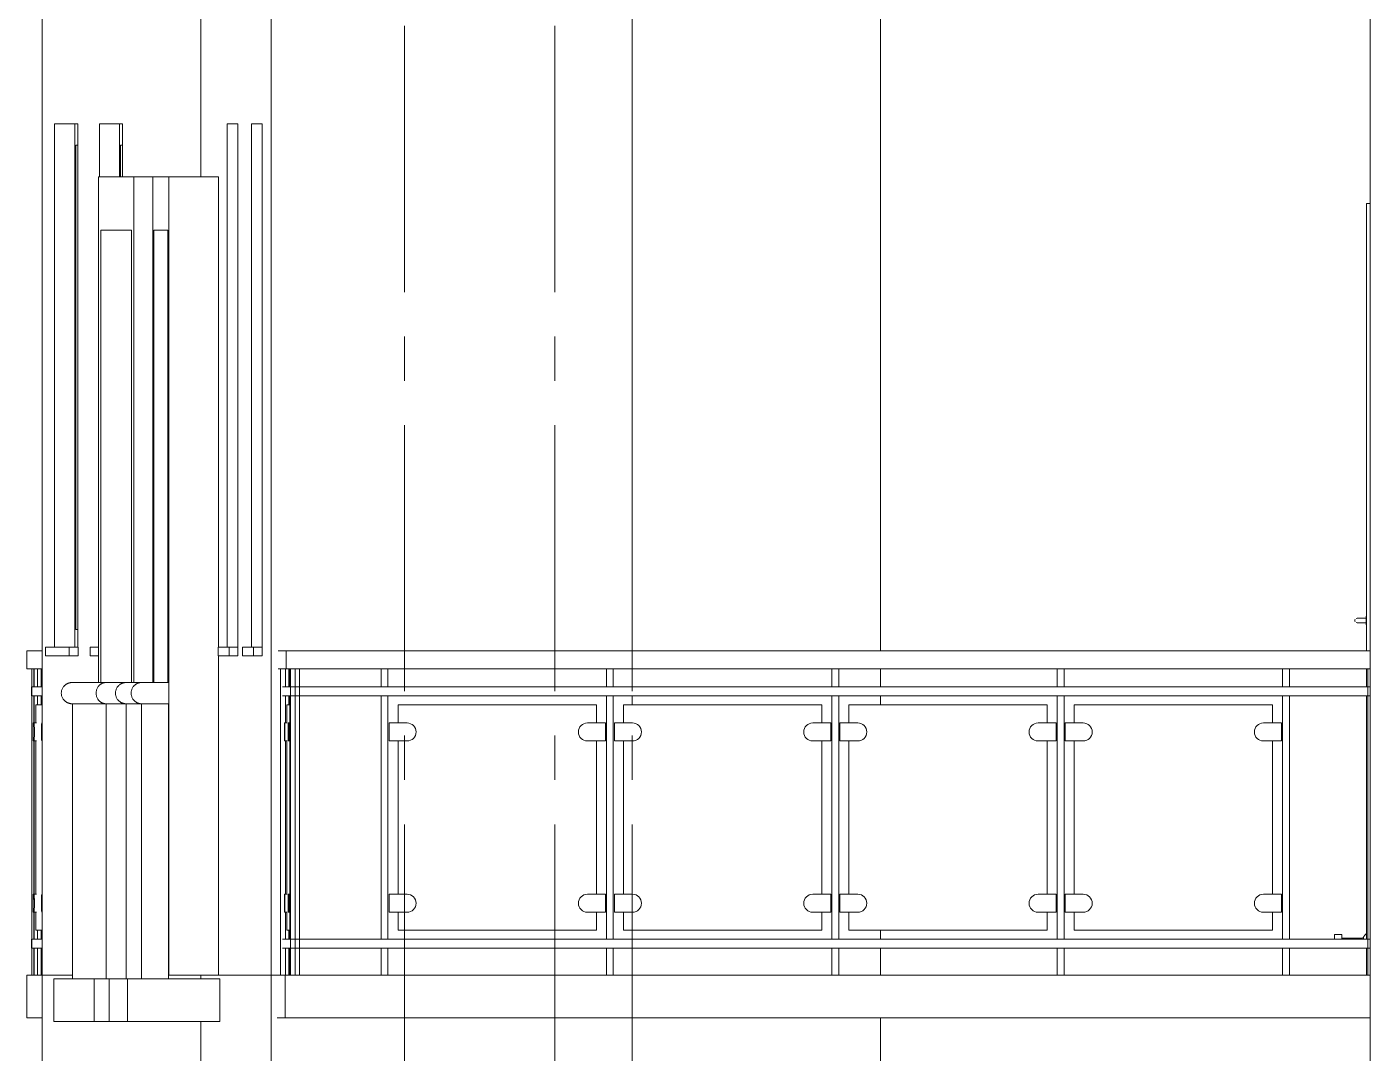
# Model space of a CAD drawing. Header units: millimetres. Extents: x 1373 to 40779, y 1939 to 6439.
# Drawn here: x 30702.4 to 31081, y 4153.8 to 4443.1 of the extents above; entities that cross this region are included whole.
import ezdxf

# ---------------------------------------------------------------- set-up
doc = ezdxf.new("R2010")
doc.units = ezdxf.units.MM
doc.linetypes.add('IMPORT-CENTER2', pattern=[112.5, 75, -12.5, 12.5, -12.5])
for name, color, linetype, lineweight in [('A-DOOR', 31, 'Continuous', 18), ('A-DOOR-FRAM', 31, 'Continuous', 18), ('A-FLOR', 192, 'Continuous', 30), ('A-FLOR-HRAL', 11, 'Continuous', 18), ('A-GLAZ', 151, 'Continuous', 18), ('A-WALL', 20, 'Continuous', 9), ('S-COLS', 52, 'Continuous', 9), ('S-GRID', 252, 'IMPORT-CENTER2', 5)]:
    doc.layers.add(name, color=color, linetype=linetype, lineweight=lineweight)

# ---------------------------------------------------------------- blocks, each defined once
blk = doc.blocks.new('STB Stütze - rechteckig - 35-70-2060877-SOL YAN GÖRÜNÜŞ')
at = {"layer": 'S-COLS'}
for p, q in [((-435, 688), (-435, 491.44)), ((-365, 688), (-365, 491.44)), ((-435, 486.36), (-435, 481.28)), ((-365, 486.36), (-365, 481.28)), ((-435, 478.74), (-435, 476.2)), ((-365, 478.74), (-365, 476.2)), ((-435, 412.7), (-435, 410.16)), ((-365, 412.7), (-365, 410.16)), ((-435, 407.62), (-435, 400)), ((-365, 407.62), (-365, 400))]:
    blk.add_line(p, q, dxfattribs=at)
blk = doc.blocks.new('STB Stütze - rechteckig - 35-70-V42-SOL YAN GÖRÜNÜŞ')
at = {"layer": 'S-COLS'}
for p, q in [((-435, 688), (-435, 491.44)), ((-365, 688), (-365, 491.44)), ((-435, 486.36), (-435, 481.28)), ((-365, 486.36), (-365, 481.28)), ((-435, 478.74), (-435, 476.2)), ((-365, 478.74), (-365, 476.2)), ((-435, 412.7), (-435, 410.16)), ((-365, 412.7), (-365, 410.16)), ((-435, 407.62), (-435, 400)), ((-365, 407.62), (-365, 400))]:
    blk.add_line(p, q, dxfattribs=at)
blk = doc.blocks.new('STB Stütze - rechteckig - 35-70-2138024-SOL YAN GÖRÜNÜŞ')
at = {"layer": 'S-COLS'}
for p, q in [((-435, 388), (-435, 191.44)), ((-365, 388), (-365, 191.44)), ((-435, 186.36), (-435, 181.28)), ((-365, 186.36), (-365, 181.28)), ((-435, 178.74), (-435, 176.2)), ((-365, 178.74), (-365, 176.2)), ((-435, 112.7), (-435, 110.16)), ((-365, 112.7), (-365, 110.16)), ((-435, 107.62), (-435, 100)), ((-365, 107.62), (-365, 100))]:
    blk.add_line(p, q, dxfattribs=at)
blk = doc.blocks.new('STB Stütze - rechteckig - 35-70-V80-SOL YAN GÖRÜNÜŞ')
at = {"layer": 'S-COLS'}
for p, q in [((-435, 388), (-435, 191.44)), ((-365, 388), (-365, 191.44)), ((-435, 186.36), (-435, 181.28)), ((-365, 186.36), (-365, 181.28)), ((-435, 178.74), (-435, 176.2)), ((-365, 178.74), (-365, 176.2)), ((-435, 112.7), (-435, 110.16)), ((-365, 112.7), (-365, 110.16)), ((-435, 107.62), (-435, 100)), ((-365, 107.62), (-365, 100))]:
    blk.add_line(p, q, dxfattribs=at)

msp = doc.modelspace()

# ---------------------------------------------------------------- linework, layer by layer
at = {"layer": 'A-DOOR'}
for p, q in [((31077.37, 4276.46), (31077.36, 4276.46)), ((31077.36, 4275.06), (31077.37, 4275.06)), ((31077.38, 4276.46), (31077.37, 4276.46)), ((31077.37, 4276.46), (31077.37, 4276.46)), ((31077.37, 4276.46), (31077.37, 4276.46)), ((31077.37, 4275.06), (31077.37, 4275.06)), ((31077.37, 4275.06), (31077.37, 4275.06)), ((31077.37, 4275.06), (31077.38, 4275.06)), ((31077.39, 4276.46), (31077.38, 4276.46)), ((31077.38, 4275.06), (31077.38, 4275.06)), ((31077.38, 4275.06), (31077.39, 4275.06)), ((31077.4, 4276.46), (31077.39, 4276.46)), ((31077.39, 4275.06), (31077.4, 4275.06)), ((31077.41, 4276.46), (31077.4, 4276.46)), ((31077.4, 4275.06), (31077.42, 4275.06)), ((31077.42, 4276.46), (31077.41, 4276.46)), ((31077.43, 4276.46), (31077.42, 4276.46)), ((31077.42, 4275.06), (31077.43, 4275.06)), ((31077.45, 4276.46), (31077.43, 4276.46)), ((31077.43, 4275.06), (31077.44, 4275.06)), ((31077.44, 4275.06), (31077.46, 4275.06)), ((31077.46, 4276.46), (31077.45, 4276.46)), ((31077.48, 4276.46), (31077.46, 4276.46)), ((31077.46, 4275.06), (31077.48, 4275.06)), ((31077.5, 4276.46), (31077.48, 4276.46)), ((31077.48, 4275.06), (31077.5, 4275.06)), ((31077.52, 4276.46), (31077.5, 4276.46)), ((31077.5, 4275.06), (31077.52, 4275.06)), ((31077.55, 4276.46), (31077.52, 4276.46)), ((31077.52, 4275.06), (31077.54, 4275.06)), ((31077.54, 4275.06), (31077.56, 4275.06)), ((31077.57, 4276.46), (31077.55, 4276.46)), ((31077.56, 4275.06), (31077.59, 4275.06)), ((31077.59, 4276.46), (31077.57, 4276.46)), ((31077.62, 4276.46), (31077.59, 4276.46)), ((31077.59, 4275.06), (31077.61, 4275.06)), ((31077.61, 4275.06), (31077.64, 4275.06)), ((31077.65, 4276.46), (31077.62, 4276.46)), ((31077.64, 4275.06), (31077.67, 4275.06)), ((31077.68, 4276.46), (31077.65, 4276.46)), ((31077.67, 4275.06), (31077.7, 4275.06)), ((31077.7, 4276.46), (31077.68, 4276.46)), ((31077.74, 4276.46), (31077.7, 4276.46)), ((31077.7, 4275.06), (31077.73, 4275.06)), ((31077.73, 4275.06), (31077.76, 4275.06)), ((31077.77, 4276.46), (31077.74, 4276.46)), ((31077.76, 4275.06), (31077.79, 4275.06)), ((31077.8, 4276.46), (31077.77, 4276.46)), ((31077.79, 4275.06), (31077.82, 4275.06)), ((31077.83, 4276.46), (31077.8, 4276.46)), ((31077.82, 4275.06), (31077.86, 4275.06)), ((31077.87, 4276.46), (31077.83, 4276.46)), ((31077.86, 4275.06), (31077.89, 4275.06)), ((31077.9, 4276.46), (31077.87, 4276.46)), ((31077.89, 4275.06), (31077.93, 4275.06)), ((31077.94, 4276.46), (31077.9, 4276.46)), ((31077.93, 4275.06), (31077.96, 4275.06)), ((31077.97, 4276.46), (31077.94, 4276.46)), ((31077.96, 4275.06), (31078, 4275.06)), ((31078.01, 4276.46), (31077.97, 4276.46)), ((31078, 4275.06), (31078.04, 4275.06)), ((31078.05, 4276.46), (31078.01, 4276.46)), ((31078.04, 4275.06), (31078.08, 4275.06)), ((31078.09, 4276.46), (31078.05, 4276.46)), ((31078.08, 4275.06), (31078.12, 4275.06)), ((31078.13, 4276.46), (31078.09, 4276.46)), ((31078.12, 4275.06), (31078.16, 4275.06)), ((31078.17, 4276.46), (31078.13, 4276.46)), ((31078.16, 4275.06), (31078.19, 4275.06)), ((31078.2, 4276.46), (31078.17, 4276.46)), ((31078.19, 4275.06), (31078.23, 4275.06)), ((31078.24, 4276.46), (31078.2, 4276.46)), ((31078.23, 4275.06), (31078.27, 4275.06)), ((31078.28, 4276.46), (31078.24, 4276.46)), ((31078.27, 4275.06), (31078.31, 4275.06)), ((31078.32, 4276.46), (31078.28, 4276.46)), ((31078.31, 4275.06), (31078.35, 4275.06)), ((31078.36, 4276.46), (31078.32, 4276.46)), ((31078.35, 4275.06), (31078.36, 4275.06)), ((31079.86, 4276.46), (31078.36, 4276.46)), ((31078.36, 4275.06), (31079.86, 4275.06)), ((31079.86, 4276.98), (31079.86, 4275.76)), ((31079.86, 4275.76), (31079.86, 4274.54)), ((31072.96, 4187.26), (31070.96, 4187.26)), ((31070.96, 4185.94), (31070.96, 4187.26)), ((31072.96, 4185.94), (31072.96, 4187.26)), ((31079.09, 4186.49), (31079.1, 4186.51)), ((31079.1, 4186.51), (31079.11, 4186.53)), ((31079.11, 4186.53), (31079.12, 4186.55)), ((31079.12, 4186.55), (31079.13, 4186.56)), ((31079.13, 4186.57), (31079.17, 4186.64)), ((31079.13, 4186.56), (31079.13, 4186.57)), ((31079.13, 4186.57), (31079.13, 4185.93)), ((31079.17, 4186.64), (31079.2, 4186.71)), ((31079.2, 4186.71), (31079.24, 4186.78)), ((31079.24, 4186.78), (31079.29, 4186.85)), ((31079.29, 4186.85), (31079.33, 4186.91)), ((31079.33, 4186.91), (31079.38, 4186.98)), ((31079.38, 4186.98), (31079.43, 4187.04)), ((31079.43, 4187.04), (31079.48, 4187.1)), ((31079.48, 4187.1), (31079.53, 4187.16)), ((31079.53, 4187.16), (31079.59, 4187.21)), ((31079.59, 4187.21), (31079.65, 4187.27)), ((31079.65, 4187.27), (31079.71, 4187.32)), ((31079.71, 4187.32), (31079.78, 4187.37)), ((31079.78, 4187.37), (31079.84, 4187.41)), ((31079.84, 4187.41), (31079.91, 4187.46)), ((31079.91, 4187.46), (31079.98, 4187.5)), ((31078.72, 4186.26), (31072.96, 4186.26)), ((31078.72, 4186.26), (31078.74, 4186.26)), ((31078.72, 4186), (31078.72, 4186.26)), ((31078.74, 4186.26), (31078.76, 4186.27)), ((31078.76, 4186.27), (31078.78, 4186.27)), ((31078.78, 4186.27), (31078.8, 4186.28)), ((31078.8, 4186.28), (31078.82, 4186.28)), ((31078.82, 4186.28), (31078.84, 4186.29)), ((31078.84, 4186.29), (31078.86, 4186.3)), ((31078.86, 4186.3), (31078.88, 4186.3)), ((31078.88, 4186.3), (31078.89, 4186.31)), ((31078.89, 4186.31), (31078.91, 4186.32)), ((31078.91, 4186.32), (31078.93, 4186.33)), ((31078.93, 4186.33), (31078.95, 4186.34)), ((31078.95, 4186.34), (31078.97, 4186.36)), ((31078.97, 4186.36), (31078.98, 4186.37)), ((31078.98, 4186.37), (31079, 4186.38)), ((31079, 4186.38), (31079.01, 4186.4)), ((31079.01, 4186.4), (31079.03, 4186.41)), ((31079.03, 4186.41), (31079.04, 4186.43)), ((31079.04, 4186.43), (31079.06, 4186.44)), ((31079.06, 4186.44), (31079.07, 4186.46)), ((31079.07, 4186.46), (31079.08, 4186.47)), ((31079.08, 4186.47), (31079.09, 4186.49))]:
    msp.add_line(p, q, dxfattribs=at)
for start, end in [(150, 180), (180, 210), (75, 120), (240, 285)]:
    msp.add_arc((31077.36, 4275.76), 0.7, start, end, dxfattribs=at)
at = {"layer": 'A-DOOR-FRAM'}
for p, q in [((31079.96, 4267.2), (31079.96, 4393.26)), ((31080.96, 4393.26), (31079.96, 4393.26)), ((31079.96, 4257.04), (31079.96, 4262.12)), ((31079.96, 4185.92), (31079.96, 4254.5)), ((31079.96, 4175.76), (31079.96, 4183.38))]:
    msp.add_line(p, q, dxfattribs=at)
at = {"layer": 'A-FLOR', "color": 1, "lineweight": 20}
for p, q in [((30702.44, 4175.76), (30706.72, 4175.76)), ((30702.44, 4175.76), (30702.44, 4163.76)), ((30772.99, 4175.76), (31080.96, 4175.76)), ((30775.21, 4175.76), (30775.21, 4163.76)), ((30706.72, 4163.76), (30702.44, 4163.76)), ((31080.96, 4163.76), (30772.99, 4163.76))]:
    msp.add_line(p, q, dxfattribs=at)
at = {"layer": 'A-FLOR-HRAL'}
for p, q in [((30702.44, 4267.2), (30706.72, 4267.2)), ((30702.44, 4267.2), (30702.44, 4262.12)), ((30773.24, 4267.2), (30775.51, 4267.2)), ((30775.51, 4262.12), (30775.51, 4267.2)), ((30775.51, 4267.2), (31080.96, 4267.2)), ((30702.44, 4262.12), (30706.72, 4262.12)), ((30703.82, 4262.12), (30703.82, 4175.76)), ((30704.44, 4257.04), (30704.44, 4262.12)), ((30704.52, 4262.12), (30704.52, 4257.04)), ((30706.43, 4257.04), (30706.43, 4262.12)), ((30773.24, 4262.12), (30775.51, 4262.12)), ((30773.94, 4175.76), (30773.94, 4262.12)), ((30775.3, 4262.12), (30775.3, 4257.04)), ((30775.33, 4257.04), (30775.33, 4262.12)), ((30775.51, 4262.12), (31080.96, 4262.12)), ((30776.54, 4262.12), (30776.54, 4257.04)), ((30776.58, 4257.04), (30776.58, 4262.12)), ((30776.73, 4175.76), (30776.73, 4262.12)), ((30778.02, 4175.76), (30778.02, 4262.12)), ((30779.27, 4262.12), (30779.27, 4175.76)), ((30802.3, 4262.12), (30802.3, 4257.04)), ((30804.2, 4257.04), (30804.2, 4262.12)), ((30865.8, 4262.12), (30865.8, 4257.04)), ((30867.7, 4257.04), (30867.7, 4262.12)), ((30929.3, 4262.12), (30929.3, 4257.04)), ((30931.2, 4257.04), (30931.2, 4262.12)), ((30992.8, 4262.12), (30992.8, 4257.04)), ((30994.7, 4257.04), (30994.7, 4262.12)), ((31056.3, 4262.12), (31056.3, 4257.04)), ((31058.2, 4257.04), (31058.2, 4262.12)), ((31080.28, 4175.76), (31080.28, 4262.12)), ((30703.76, 4257.04), (30706.72, 4257.04)), ((30703.76, 4257.04), (30703.76, 4254.5)), ((30774.51, 4257.04), (30776.73, 4257.04)), ((30776.75, 4254.5), (30776.75, 4257.04)), ((30776.75, 4257.04), (31080.96, 4257.04)), ((30703.76, 4254.5), (30706.72, 4254.5)), ((30704.44, 4246.88), (30704.44, 4254.5)), ((30704.52, 4254.5), (30704.52, 4246.88)), ((30706.72, 4251.96), (30704.97, 4251.96)), ((30704.97, 4251.96), (30704.97, 4246.88)), ((30706.43, 4251.96), (30706.43, 4254.5)), ((30774.51, 4254.5), (30776.73, 4254.5)), ((30775.3, 4254.5), (30775.3, 4246.88)), ((30775.33, 4246.88), (30775.33, 4254.5)), ((30775.71, 4251.96), (30776.54, 4251.96)), ((30775.71, 4246.88), (30775.71, 4251.96)), ((30776.54, 4254.5), (30776.54, 4185.92)), ((30776.58, 4185.92), (30776.58, 4254.5)), ((30776.75, 4254.5), (31080.96, 4254.5)), ((30802.3, 4254.5), (30802.3, 4185.92)), ((30804.2, 4185.92), (30804.2, 4254.5)), ((30807.06, 4251.96), (30862.94, 4251.96)), ((30807.06, 4246.88), (30807.06, 4251.96)), ((30862.94, 4251.96), (30862.94, 4246.88)), ((30865.8, 4254.5), (30865.8, 4185.92)), ((30867.7, 4185.92), (30867.7, 4254.5)), ((30870.56, 4251.96), (30926.44, 4251.96)), ((30870.56, 4246.88), (30870.56, 4251.96)), ((30926.44, 4251.96), (30926.44, 4246.88)), ((30929.3, 4254.5), (30929.3, 4185.92)), ((30931.2, 4185.92), (30931.2, 4254.5)), ((30934.06, 4251.96), (30989.94, 4251.96)), ((30934.06, 4246.88), (30934.06, 4251.96)), ((30989.94, 4251.96), (30989.94, 4246.88)), ((30992.8, 4254.5), (30992.8, 4185.92)), ((30994.7, 4185.92), (30994.7, 4254.5)), ((30997.56, 4251.96), (31053.44, 4251.96)), ((30997.56, 4246.88), (30997.56, 4251.96)), ((31053.44, 4251.96), (31053.44, 4246.88)), ((31056.3, 4254.5), (31056.3, 4185.92)), ((31058.2, 4185.92), (31058.2, 4254.5)), ((30704.44, 4246.88), (30704.22, 4246.88)), ((30704.22, 4246.88), (30704.22, 4241.8)), ((30705.19, 4246.88), (30704.44, 4246.88)), ((30704.52, 4246.14), (30704.52, 4245.78)), ((30775.02, 4241.8), (30775.02, 4246.88)), ((30775.02, 4246.88), (30775.12, 4246.88)), ((30775.12, 4246.88), (30775.81, 4246.88)), ((30776.12, 4246.88), (30776.22, 4246.88)), ((30776.22, 4246.88), (30776.22, 4241.8)), ((30776.54, 4246.88), (30776.22, 4246.88)), ((30804.52, 4241.8), (30804.52, 4246.88)), ((30804.52, 4246.88), (30809.6, 4246.88)), ((30860.4, 4246.88), (30865.48, 4246.88)), ((30865.48, 4246.88), (30865.48, 4241.8)), ((30868.02, 4241.8), (30868.02, 4246.88)), ((30868.02, 4246.88), (30873.1, 4246.88)), ((30923.9, 4246.88), (30928.98, 4246.88)), ((30928.98, 4246.88), (30928.98, 4241.8)), ((30931.52, 4241.8), (30931.52, 4246.88)), ((30931.52, 4246.88), (30936.6, 4246.88)), ((30987.4, 4246.88), (30992.48, 4246.88)), ((30992.48, 4246.88), (30992.48, 4241.8)), ((30995.02, 4241.8), (30995.02, 4246.88)), ((30995.02, 4246.88), (31000.1, 4246.88)), ((31050.9, 4246.88), (31055.98, 4246.88)), ((31055.98, 4246.88), (31055.98, 4241.8)), ((30704.22, 4241.8), (30704.44, 4241.8)), ((30704.44, 4198.62), (30704.44, 4241.8)), ((30704.44, 4241.8), (30705.19, 4241.8)), ((30704.52, 4241.8), (30704.52, 4198.62)), ((30704.97, 4241.8), (30704.97, 4198.62)), ((30775.12, 4241.8), (30775.02, 4241.8)), ((30775.81, 4241.8), (30775.12, 4241.8)), ((30775.3, 4241.81), (30775.3, 4198.62)), ((30775.33, 4198.62), (30775.33, 4241.81)), ((30775.71, 4198.62), (30775.71, 4241.8)), ((30776.22, 4241.8), (30776.12, 4241.8)), ((30776.54, 4241.8), (30776.22, 4241.8)), ((30809.6, 4241.8), (30804.52, 4241.8)), ((30807.06, 4198.62), (30807.06, 4241.8)), ((30865.48, 4241.8), (30860.4, 4241.8)), ((30862.94, 4241.8), (30862.94, 4198.62)), ((30873.1, 4241.8), (30868.02, 4241.8)), ((30870.56, 4198.62), (30870.56, 4241.8)), ((30928.98, 4241.8), (30923.9, 4241.8)), ((30926.44, 4241.8), (30926.44, 4198.62)), ((30936.6, 4241.8), (30931.52, 4241.8)), ((30934.06, 4198.62), (30934.06, 4241.8)), ((30992.48, 4241.8), (30987.4, 4241.8)), ((30989.94, 4241.8), (30989.94, 4198.62)), ((31000.1, 4241.8), (30995.02, 4241.8)), ((30997.56, 4198.62), (30997.56, 4241.8)), ((31055.98, 4241.8), (31050.9, 4241.8)), ((31053.44, 4241.8), (31053.44, 4198.62)), ((30704.44, 4198.62), (30704.22, 4198.62)), ((30704.22, 4198.62), (30704.22, 4193.54)), ((30705.19, 4198.62), (30704.44, 4198.62)), ((30704.52, 4197.88), (30704.52, 4197.16)), ((30775.02, 4193.54), (30775.02, 4198.62)), ((30775.02, 4198.62), (30775.12, 4198.62)), ((30775.12, 4198.62), (30775.81, 4198.62)), ((30776.12, 4198.62), (30776.22, 4198.62)), ((30776.22, 4198.62), (30776.22, 4193.54)), ((30776.54, 4198.62), (30776.22, 4198.62)), ((30804.52, 4193.54), (30804.52, 4198.62)), ((30804.52, 4198.62), (30809.6, 4198.62)), ((30860.4, 4198.62), (30865.48, 4198.62)), ((30865.48, 4198.62), (30865.48, 4193.54)), ((30868.02, 4193.54), (30868.02, 4198.62)), ((30868.02, 4198.62), (30873.1, 4198.62)), ((30923.9, 4198.62), (30928.98, 4198.62)), ((30928.98, 4198.62), (30928.98, 4193.54)), ((30931.52, 4193.54), (30931.52, 4198.62)), ((30931.52, 4198.62), (30936.6, 4198.62)), ((30987.4, 4198.62), (30992.48, 4198.62)), ((30992.48, 4198.62), (30992.48, 4193.54)), ((30995.02, 4193.54), (30995.02, 4198.62)), ((30995.02, 4198.62), (31000.1, 4198.62)), ((31050.9, 4198.62), (31055.98, 4198.62)), ((31055.98, 4198.62), (31055.98, 4193.54)), ((30704.52, 4194.7), (30704.52, 4194.28)), ((30704.22, 4193.54), (30704.44, 4193.54)), ((30704.44, 4185.92), (30704.44, 4193.54)), ((30704.44, 4193.54), (30705.19, 4193.54)), ((30704.52, 4193.54), (30704.52, 4185.92)), ((30704.97, 4193.54), (30704.97, 4188.46)), ((30775.12, 4193.54), (30775.02, 4193.54)), ((30775.81, 4193.54), (30775.12, 4193.54)), ((30775.3, 4193.55), (30775.3, 4185.92)), ((30775.33, 4185.92), (30775.33, 4193.55)), ((30775.71, 4188.46), (30775.71, 4193.54)), ((30776.22, 4193.54), (30776.12, 4193.54)), ((30776.54, 4193.54), (30776.22, 4193.54)), ((30809.6, 4193.54), (30804.52, 4193.54)), ((30807.06, 4188.46), (30807.06, 4193.54)), ((30865.48, 4193.54), (30860.4, 4193.54)), ((30862.94, 4193.54), (30862.94, 4188.46)), ((30873.1, 4193.54), (30868.02, 4193.54)), ((30870.56, 4188.46), (30870.56, 4193.54)), ((30928.98, 4193.54), (30923.9, 4193.54)), ((30926.44, 4193.54), (30926.44, 4188.46)), ((30936.6, 4193.54), (30931.52, 4193.54)), ((30934.06, 4188.46), (30934.06, 4193.54)), ((30992.48, 4193.54), (30987.4, 4193.54)), ((30989.94, 4193.54), (30989.94, 4188.46)), ((31000.1, 4193.54), (30995.02, 4193.54)), ((30997.56, 4188.46), (30997.56, 4193.54)), ((31055.98, 4193.54), (31050.9, 4193.54)), ((31053.44, 4193.54), (31053.44, 4188.46)), ((30704.97, 4188.46), (30706.72, 4188.46)), ((30706.43, 4185.92), (30706.43, 4188.46)), ((30776.54, 4188.46), (30775.71, 4188.46)), ((30862.94, 4188.46), (30807.06, 4188.46)), ((30926.44, 4188.46), (30870.56, 4188.46)), ((30989.94, 4188.46), (30934.06, 4188.46)), ((31053.44, 4188.46), (30997.56, 4188.46)), ((30703.76, 4185.92), (30706.72, 4185.92)), ((30703.76, 4185.92), (30703.76, 4183.38)), ((30703.76, 4183.38), (30706.72, 4183.38)), ((30704.44, 4175.76), (30704.44, 4183.38)), ((30704.52, 4183.38), (30704.52, 4175.76)), ((30706.43, 4175.76), (30706.43, 4183.38)), ((30774.51, 4185.92), (30776.75, 4185.92)), ((30774.51, 4183.38), (30776.74, 4183.38)), ((30775.3, 4183.38), (30775.3, 4175.76)), ((30775.33, 4175.76), (30775.33, 4183.38)), ((30776.54, 4183.38), (30776.54, 4175.76)), ((30776.58, 4175.76), (30776.58, 4183.38)), ((30776.75, 4183.38), (30776.75, 4185.92)), ((30776.75, 4185.92), (31080.96, 4185.92)), ((30776.75, 4183.38), (31080.96, 4183.38)), ((30802.3, 4183.38), (30802.3, 4175.76)), ((30804.2, 4175.76), (30804.2, 4183.38)), ((30865.8, 4183.38), (30865.8, 4175.76)), ((30867.7, 4175.76), (30867.7, 4183.38)), ((30929.3, 4183.38), (30929.3, 4175.76)), ((30931.2, 4175.76), (30931.2, 4183.38)), ((30992.8, 4183.38), (30992.8, 4175.76)), ((30994.7, 4175.76), (30994.7, 4183.38)), ((31056.3, 4183.38), (31056.3, 4175.76)), ((31058.2, 4175.76), (31058.2, 4183.38))]:
    msp.add_line(p, q, dxfattribs=at)
at = {"layer": 'A-FLOR-HRAL', "linetype": 'Continuous'}
for p, q in [((30704.48, 4257.04), (30704.48, 4259.57)), ((30705.48, 4257.04), (30705.48, 4262.12)), ((30775.31, 4257.04), (30775.31, 4259.55)), ((30776.29, 4257.04), (30776.29, 4262.12)), ((30705.48, 4251.96), (30705.48, 4254.5)), ((30776.29, 4251.96), (30776.29, 4254.5)), ((30775.31, 4246.88), (30775.31, 4250.16)), ((30704.48, 4242.07), (30704.48, 4242.07)), ((30705.48, 4185.92), (30705.48, 4188.46)), ((30775.31, 4185.92), (30775.31, 4189.68)), ((30776.29, 4185.92), (30776.29, 4188.46)), ((30776.56, 4185.92), (30776.56, 4187.16)), ((30705.48, 4175.76), (30705.48, 4183.38)), ((30776.29, 4175.76), (30776.29, 4183.38)), ((30776.56, 4175.76), (30776.56, 4179.49))]:
    msp.add_line(p, q, dxfattribs=at)
at = {"layer": 'A-FLOR-HRAL'}
for centre, start, end in [((30809.6, 4244.34), 270, 90), ((30860.4, 4244.34), 90, 270), ((30873.1, 4244.34), 270, 90), ((30923.9, 4244.34), 90, 270), ((30936.6, 4244.34), 270, 90), ((30987.4, 4244.34), 90, 270), ((31000.1, 4244.34), 270, 90), ((31050.9, 4244.34), 90, 270), ((30809.6, 4196.08), 270, 90), ((30860.4, 4196.08), 90, 270), ((30873.1, 4196.08), 270, 90), ((30923.9, 4196.08), 90, 270), ((30936.6, 4196.08), 270, 90), ((30987.4, 4196.08), 90, 270), ((31000.1, 4196.08), 270, 90), ((31050.9, 4196.08), 90, 270)]:
    msp.add_arc(centre, 2.54, start, end, dxfattribs=at)
for centre, ratio, start_param, end_param in [((30704.44, 4244.34), 0.043477, 3.141593, 6.283185), ((30706.65, 4244.34), 0.043477, 0, 3.141593), ((30775.12, 4244.34), 0.019667, 3.141593, 6.283185), ((30776.12, 4244.34), 0.019667, 0, 3.141593), ((30704.44, 4196.08), 0.043477, 3.141593, 6.283185), ((30706.65, 4196.08), 0.043477, 0, 3.141593), ((30775.12, 4196.08), 0.019667, 3.141593, 6.283185), ((30776.12, 4196.08), 0.019667, 0, 3.141593)]:
    msp.add_ellipse(centre, major_axis=(0, 2.54), ratio=ratio, start_param=start_param, end_param=end_param, dxfattribs=at)
at = {"layer": 'A-GLAZ'}
for p, q in [((30715.96, 4415.76), (30715.96, 4268.26)), ((30728.57, 4415.76), (30728.57, 4400.76)), ((30716.22, 4273.26), (30716.22, 4409.76)), ((30716.22, 4409.76), (30716.79, 4409.76)), ((30728.83, 4400.76), (30728.83, 4409.76)), ((30728.83, 4409.76), (30729.4, 4409.76)), ((30732.59, 4400.76), (30722.59, 4400.76)), ((30722.59, 4400.76), (30722.59, 4258.29)), ((30732.59, 4258.29), (30732.59, 4400.76)), ((30737.92, 4400.76), (30732.59, 4400.76)), ((30742.44, 4400.76), (30737.92, 4400.76)), ((30737.92, 4400.76), (30737.92, 4258.29)), ((30742.44, 4175.76), (30742.44, 4400.76)), ((30756.44, 4400.76), (30742.44, 4400.76)), ((30756.44, 4400.76), (30756.44, 4268.26)), ((30723.24, 4258.29), (30723.24, 4385.76)), ((30723.24, 4385.76), (30731.93, 4385.76)), ((30731.93, 4385.76), (30731.93, 4258.29)), ((30738.21, 4258.27), (30738.21, 4385.76)), ((30738.21, 4385.76), (30742.15, 4385.76)), ((30742.15, 4385.76), (30742.15, 4258.29)), ((30716.79, 4273.26), (30716.22, 4273.26)), ((30707.66, 4268.26), (30714.4, 4268.26)), ((30707.66, 4265.76), (30707.66, 4268.26)), ((30714.4, 4268.26), (30716.9, 4268.26)), ((30714.4, 4268.26), (30714.4, 4265.76)), ((30716.9, 4268.26), (30716.9, 4265.76)), ((30720.27, 4268.26), (30722.59, 4268.26)), ((30720.27, 4265.76), (30720.27, 4268.26)), ((30756.35, 4268.26), (30759.4, 4268.26)), ((30756.35, 4265.76), (30756.35, 4268.26)), ((30759.4, 4268.26), (30761.9, 4268.26)), ((30759.4, 4268.26), (30759.4, 4265.76)), ((30761.9, 4268.26), (30761.9, 4265.76)), ((30763.23, 4268.26), (30766.28, 4268.26)), ((30763.23, 4265.76), (30763.23, 4268.26)), ((30766.28, 4268.26), (30768.78, 4268.26)), ((30766.28, 4268.26), (30766.28, 4265.76)), ((30768.78, 4268.26), (30768.78, 4265.76)), ((30714.4, 4265.76), (30707.66, 4265.76)), ((30716.9, 4265.76), (30714.4, 4265.76)), ((30722.59, 4265.76), (30720.27, 4265.76)), ((30759.4, 4265.76), (30756.35, 4265.76)), ((30756.44, 4265.76), (30756.44, 4175.76)), ((30761.9, 4265.76), (30759.4, 4265.76)), ((30766.28, 4265.76), (30763.23, 4265.76)), ((30768.78, 4265.76), (30766.28, 4265.76)), ((30724.79, 4258.29), (30715.26, 4258.29)), ((30715.38, 4258.29), (30715.26, 4258.29)), ((30730.46, 4258.29), (30724.79, 4258.29)), ((30734.77, 4258.29), (30730.46, 4258.29)), ((30742.44, 4258.29), (30734.77, 4258.29)), ((30715.26, 4252.39), (30715.26, 4174.76)), ((30715.26, 4252.29), (30724.79, 4252.29)), ((30715.26, 4252.29), (30715.38, 4252.29)), ((30724.79, 4252.4), (30724.79, 4174.76)), ((30724.79, 4252.29), (30730.46, 4252.29)), ((30730.46, 4252.29), (30734.77, 4252.29)), ((30730.46, 4252.29), (30730.46, 4174.76)), ((30734.77, 4252.4), (30734.77, 4174.76)), ((30734.77, 4252.29), (30742.44, 4252.29)), ((30742.33, 4252.33), (30742.33, 4174.76)), ((30742.44, 4175.76), (30756.44, 4175.76)), ((30710.03, 4174.76), (30721.44, 4174.76)), ((30710.03, 4162.76), (30710.03, 4174.76)), ((30721.44, 4174.76), (30725.66, 4174.76)), ((30721.44, 4162.76), (30721.44, 4174.76)), ((30725.66, 4174.76), (30730.83, 4174.76)), ((30725.66, 4162.76), (30725.66, 4174.76)), ((30730.83, 4174.76), (30756.82, 4174.76)), ((30730.83, 4162.76), (30730.83, 4174.76)), ((30756.82, 4162.76), (30756.82, 4174.76)), ((30721.44, 4162.76), (30710.03, 4162.76)), ((30725.66, 4162.76), (30721.44, 4162.76)), ((30730.83, 4162.76), (30725.66, 4162.76)), ((30756.82, 4162.76), (30730.83, 4162.76))]:
    msp.add_line(p, q, dxfattribs=at)
for points, knots in [([(30715.26, 4258.29), (30715.19, 4258.29), (30715.06, 4258.29), (30714.85, 4258.27), (30714.65, 4258.23), (30714.45, 4258.19), (30714.25, 4258.13), (30714.06, 4258.06), (30713.88, 4257.98), (30713.7, 4257.89), (30713.52, 4257.79), (30713.3, 4257.63), (30713.09, 4257.46), (30712.91, 4257.27), (30712.73, 4257.07), (30712.54, 4256.79), (30712.36, 4256.44), (30712.19, 4255.94), (30712.13, 4255.55), (30712.13, 4255.29)], [0.5, 0.5, 0.5, 0.5, 0.5208333, 0.5416667, 0.5625, 0.5833333, 0.6041667, 0.625, 0.6458333, 0.6666667, 0.6875, 0.7083333, 0.75, 0.7708333, 0.7916667, 0.8333333, 0.875, 0.9166667, 1, 1, 1, 1]), ([(30712.13, 4255.29), (30712.13, 4255.03), (30712.19, 4254.64), (30712.36, 4254.14), (30712.54, 4253.79), (30712.73, 4253.51), (30712.91, 4253.31), (30713.09, 4253.12), (30713.35, 4252.9), (30713.64, 4252.72), (30713.88, 4252.6), (30714.06, 4252.52), (30714.25, 4252.45), (30714.45, 4252.39), (30714.65, 4252.35), (30714.85, 4252.31), (30715.06, 4252.29), (30715.19, 4252.29), (30715.26, 4252.29)], [0, 0, 0, 0, 0.0833333, 0.125, 0.1666667, 0.2083333, 0.2291667, 0.25, 0.2916667, 0.3333333, 0.3541667, 0.375, 0.3958333, 0.4166667, 0.4375, 0.4583333, 0.4791667, 0.5, 0.5, 0.5, 0.5]), ([(30724.79, 4258.29), (30724.73, 4258.29), (30724.6, 4258.29), (30724.41, 4258.27), (30724.23, 4258.23), (30724.05, 4258.19), (30723.87, 4258.13), (30723.69, 4258.06), (30723.52, 4257.98), (30723.35, 4257.89), (30723.2, 4257.79), (30722.99, 4257.63), (30722.8, 4257.46), (30722.63, 4257.27), (30722.47, 4257.07), (30722.3, 4256.79), (30722.13, 4256.44), (30721.97, 4255.94), (30721.92, 4255.55), (30721.92, 4255.29)], [0.5, 0.5, 0.5, 0.5, 0.5208333, 0.5416667, 0.5625, 0.5833333, 0.6041667, 0.625, 0.6458333, 0.6666667, 0.6875, 0.7083333, 0.75, 0.7708333, 0.7916667, 0.8333333, 0.875, 0.9166667, 1, 1, 1, 1]), ([(30721.92, 4255.29), (30721.92, 4255.03), (30721.97, 4254.64), (30722.13, 4254.14), (30722.3, 4253.79), (30722.47, 4253.51), (30722.63, 4253.31), (30722.8, 4253.12), (30723.04, 4252.9), (30723.3, 4252.72), (30723.52, 4252.6), (30723.69, 4252.52), (30723.87, 4252.45), (30724.05, 4252.39), (30724.23, 4252.35), (30724.41, 4252.31), (30724.6, 4252.29), (30724.73, 4252.29), (30724.79, 4252.29)], [0, 0, 0, 0, 0.0833333, 0.125, 0.1666667, 0.2083333, 0.2291667, 0.25, 0.2916667, 0.3333333, 0.3541667, 0.375, 0.3958333, 0.4166667, 0.4375, 0.4583333, 0.4791667, 0.5, 0.5, 0.5, 0.5]), ([(30730.46, 4258.29), (30730.39, 4258.29), (30730.26, 4258.29), (30730.06, 4258.27), (30729.86, 4258.23), (30729.67, 4258.19), (30729.47, 4258.13), (30729.29, 4258.06), (30729.1, 4257.98), (30728.93, 4257.89), (30728.76, 4257.79), (30728.54, 4257.63), (30728.34, 4257.46), (30728.16, 4257.27), (30727.99, 4257.07), (30727.8, 4256.79), (30727.62, 4256.44), (30727.45, 4255.94), (30727.4, 4255.55), (30727.4, 4255.29)], [0.5, 0.5, 0.5, 0.5, 0.5208333, 0.5416667, 0.5625, 0.5833333, 0.6041667, 0.625, 0.6458333, 0.6666667, 0.6875, 0.7083333, 0.75, 0.7708333, 0.7916667, 0.8333333, 0.875, 0.9166667, 1, 1, 1, 1]), ([(30727.4, 4255.29), (30727.4, 4255.03), (30727.45, 4254.64), (30727.62, 4254.14), (30727.8, 4253.79), (30727.99, 4253.51), (30728.16, 4253.31), (30728.34, 4253.12), (30728.59, 4252.9), (30728.87, 4252.72), (30729.1, 4252.6), (30729.29, 4252.52), (30729.47, 4252.45), (30729.67, 4252.39), (30729.86, 4252.35), (30730.06, 4252.31), (30730.26, 4252.29), (30730.39, 4252.29), (30730.46, 4252.29)], [0, 0, 0, 0, 0.0833333, 0.125, 0.1666667, 0.2083333, 0.2291667, 0.25, 0.2916667, 0.3333333, 0.3541667, 0.375, 0.3958333, 0.4166667, 0.4375, 0.4583333, 0.4791667, 0.5, 0.5, 0.5, 0.5]), ([(30734.77, 4258.29), (30734.7, 4258.29), (30734.58, 4258.29), (30734.38, 4258.27), (30734.19, 4258.23), (30734.01, 4258.19), (30733.82, 4258.13), (30733.64, 4258.06), (30733.47, 4257.98), (30733.3, 4257.89), (30733.13, 4257.79), (30732.92, 4257.63), (30732.73, 4257.46), (30732.56, 4257.27), (30732.39, 4257.07), (30732.21, 4256.79), (30732.04, 4256.44), (30731.88, 4255.94), (30731.83, 4255.55), (30731.83, 4255.29)], [0.5, 0.5, 0.5, 0.5, 0.5208333, 0.5416667, 0.5625, 0.5833333, 0.6041667, 0.625, 0.6458333, 0.6666667, 0.6875, 0.7083333, 0.75, 0.7708333, 0.7916667, 0.8333333, 0.875, 0.9166667, 1, 1, 1, 1]), ([(30731.83, 4255.29), (30731.83, 4255.03), (30731.88, 4254.64), (30732.04, 4254.14), (30732.21, 4253.79), (30732.39, 4253.51), (30732.56, 4253.31), (30732.73, 4253.12), (30732.97, 4252.9), (30733.24, 4252.72), (30733.47, 4252.6), (30733.64, 4252.52), (30733.82, 4252.45), (30734.01, 4252.39), (30734.19, 4252.35), (30734.38, 4252.31), (30734.58, 4252.29), (30734.7, 4252.29), (30734.77, 4252.29)], [0, 0, 0, 0, 0.0833333, 0.125, 0.1666667, 0.2083333, 0.2291667, 0.25, 0.2916667, 0.3333333, 0.3541667, 0.375, 0.3958333, 0.4166667, 0.4375, 0.4583333, 0.4791667, 0.5, 0.5, 0.5, 0.5])]:
    msp.add_open_spline(points, degree=3, knots=knots, dxfattribs=at)
at = {"layer": 'A-WALL'}
for p, q in [((30706.72, 3875.76), (30706.72, 5063.76)), ((30771.29, 5063.76), (30771.29, 3875.76)), ((31080.96, 3875.76), (31080.96, 5063.76)), ((30751.44, 4462.76), (30751.44, 4400.76)), ((30710.27, 4415.76), (30716.79, 4415.76)), ((30710.27, 4268.26), (30710.27, 4415.76)), ((30716.79, 4415.76), (30716.79, 4268.26)), ((30722.88, 4415.76), (30729.4, 4415.76)), ((30722.88, 4400.76), (30722.88, 4415.76)), ((30729.4, 4415.76), (30729.4, 4400.76)), ((30758.9, 4415.76), (30761.85, 4415.76)), ((30758.9, 4268.26), (30758.9, 4415.76)), ((30761.85, 4415.76), (30761.85, 4268.26)), ((30765.78, 4415.76), (30768.73, 4415.76)), ((30765.78, 4268.26), (30765.78, 4415.76)), ((30768.73, 4415.76), (30768.73, 4268.26)), ((30706.72, 4175.76), (30715.26, 4175.76)), ((30751.44, 4175.76), (30751.44, 4174.76)), ((30756.44, 4175.76), (30772.99, 4175.76)), ((30751.44, 4162.76), (30751.44, 4100.76))]:
    msp.add_line(p, q, dxfattribs=at)
at = {"layer": 'S-GRID', "lineweight": 18}
for p, q in [((30808.86, 3018.31), (30808.86, 5488.71)), ((30851.24, 3018.31), (30851.24, 5488.71)), ((30873.01, 3018.31), (30873.01, 5488.71))]:
    msp.add_line(p, q, dxfattribs=at)

# ---------------------------------------------------------------- block references
at = {"layer": 'S-COLS'}
for name in ['STB Stütze - rechteckig - 35-70-2060877-SOL YAN GÖRÜNÜŞ', 'STB Stütze - rechteckig - 35-70-V42-SOL YAN GÖRÜNÜŞ', 'STB Stütze - rechteckig - 35-70-2138024-SOL YAN GÖRÜNÜŞ', 'STB Stütze - rechteckig - 35-70-V80-SOL YAN GÖRÜNÜŞ']:
    msp.add_blockref(name, (31308.01, 3775.76), dxfattribs=at)

doc.saveas('drawing.dxf')
